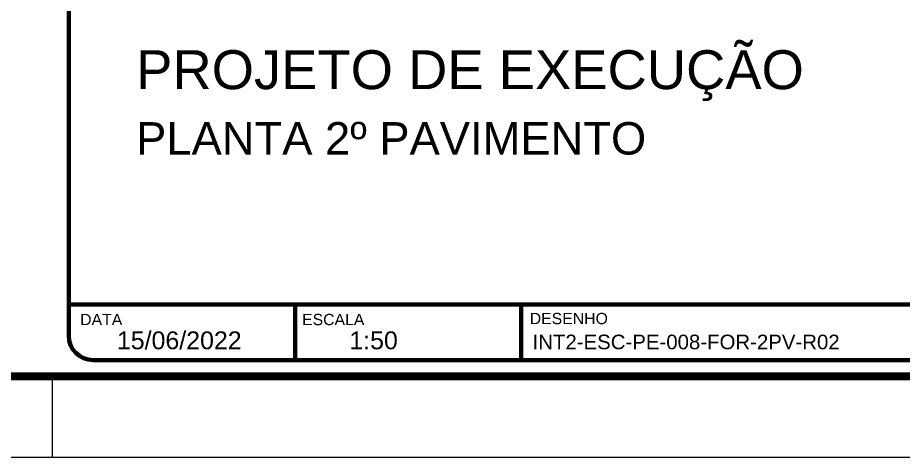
# Model space of a CAD drawing. Extents: x -76.2 to -28.7, y 125.6 to 155.3.
# Drawn here: x -38.14 to -32.68, y 125.64 to 128.36 of the extents above; entities that cross this region are included whole.
import ezdxf

# ---------------------------------------------------------------- set-up
doc = ezdxf.new("R2010")
doc.units = 0
doc.header["$MEASUREMENT"] = 0
for name, color, linetype, lineweight in [('A-2', 2, 'CONTINUOUS', 20), ('FOL-02', 2, 'CONTINUOUS', 20), ('FOL-08', 8, 'CONTINUOUS', 60), ('T-4', 4, 'CONTINUOUS', 40)]:
    doc.layers.add(name, color=color, linetype=linetype, lineweight=lineweight)
doc.styles.add('TQS_ARIAL', font='arial.ttf')

msp = doc.modelspace()

# ---------------------------------------------------------------- linework, layer by layer
at = {"layer": 'FOL-02'}
msp.add_lwpolyline([(-28.6752136, 125.6438935), (-28.6752136, 155.3438935), (-76.1752136, 155.3438935), (-76.1752136, 125.6438935)], close=True, dxfattribs=at)
at = {"layer": 'FOL-02', "ltscale": 1000, "flags": 128}
msp.add_lwpolyline([(-37.9252136, 125.6438935), (-37.9252136, 126.1438935)], dxfattribs=at)
msp.add_lwpolyline([(-37.9252136, 125.6438935), (-37.9252136, 126.1438935)], dxfattribs=at)
msp.add_lwpolyline([(-37.9252136, 125.6438935), (-37.9252136, 126.1438935)], dxfattribs=at)
msp.add_lwpolyline([(-37.9252136, 125.6438935), (-37.9252136, 126.1438935)], dxfattribs=at)
msp.add_lwpolyline([(-37.9252136, 125.6438935), (-37.9252136, 126.1438935)], dxfattribs=at)
msp.add_lwpolyline([(-37.9252136, 125.6438935), (-37.9252136, 126.1438935)], dxfattribs=at)
msp.add_lwpolyline([(-37.9252136, 125.6438935), (-37.9252136, 126.1438935)], dxfattribs=at)
msp.add_lwpolyline([(-37.9252136, 125.6438935), (-37.9252136, 126.1438935)], dxfattribs=at)
at = {"layer": 'FOL-02'}
msp.add_lwpolyline([(-37.9252136, 125.6438935), (-37.9252136, 126.1438935)], dxfattribs=at)
msp.add_lwpolyline([(-37.9252136, 125.6438935), (-37.9252136, 126.1438935)], dxfattribs=at)
msp.add_lwpolyline([(-37.9252136, 125.6438935), (-37.9252136, 126.1438935)], dxfattribs=at)
msp.add_lwpolyline([(-37.9252136, 125.6438935), (-37.9252136, 126.1438935)], dxfattribs=at)
msp.add_lwpolyline([(-37.9252136, 125.6438935), (-37.9252136, 126.1438935)], dxfattribs=at)
msp.add_lwpolyline([(-37.9252136, 125.6438935), (-37.9252136, 126.1438935)], dxfattribs=at)
at = {"layer": 'FOL-08', "linetype": 'Continuous'}
for p, q in [((-37.8252136, 126.3938935), (-37.8252136, 130.111462)), ((-30.8502136, 126.5861585), (-37.8252136, 126.5861585)), ((-36.4302136, 126.5861585), (-36.4302136, 126.2438935)), ((-35.0352136, 126.2438935), (-35.0352136, 126.5861585)), ((-37.6752121, 126.2438935), (-30.8502136, 126.2438935))]:
    msp.add_line(p, q, dxfattribs=at)
at = {"layer": 'FOL-08', "const_width": 0.05}
msp.add_lwpolyline([(-29.1752136, 154.8438935), (-74.9252136, 154.8438935), (-74.9252136, 126.1438935), (-29.1752136, 126.1438935)], close=True, dxfattribs=at)
at = {"layer": 'FOL-08', "linetype": 'Continuous'}
msp.add_arc((-37.6752121, 126.3938935), 0.1500015, 180, 270, dxfattribs=at)

# ---------------------------------------------------------------- texts
at = {"layer": 'A-2', "linetype": 'Continuous', "style": 'TQS_ARIAL'}
for s, height, p in [('DATA', 0.0696975, (-37.7546336, 126.4592095)), ('ESCALA', 0.0696975, (-36.3866496, 126.4592095)), ('DESENHO', 0.0696975, (-34.9829446, 126.465433)), ('15/06/2022', 0.11, (-37.5281886, 126.3105465)), ('1:50', 0.11, (-36.0954091, 126.3105465)), ('INT2-ESC-PE-008-FOR-2PV-R02', 0.09, (-34.9655031, 126.3105465))]:
    msp.add_text(s, height=height, dxfattribs=at).set_placement(p)
at = {"layer": 'T-4', "linetype": 'Continuous', "style": 'TQS_ARIAL'}
for s, height, p in [('PROJETO DE EXECUÇÃO', 0.24, (-37.4096161, 127.9154183)), ('PLANTA 2º PAVIMENTO ', 0.2, (-37.4096161, 127.5118896))]:
    msp.add_text(s, height=height, dxfattribs=at).set_placement(p)

doc.saveas('drawing.dxf')
